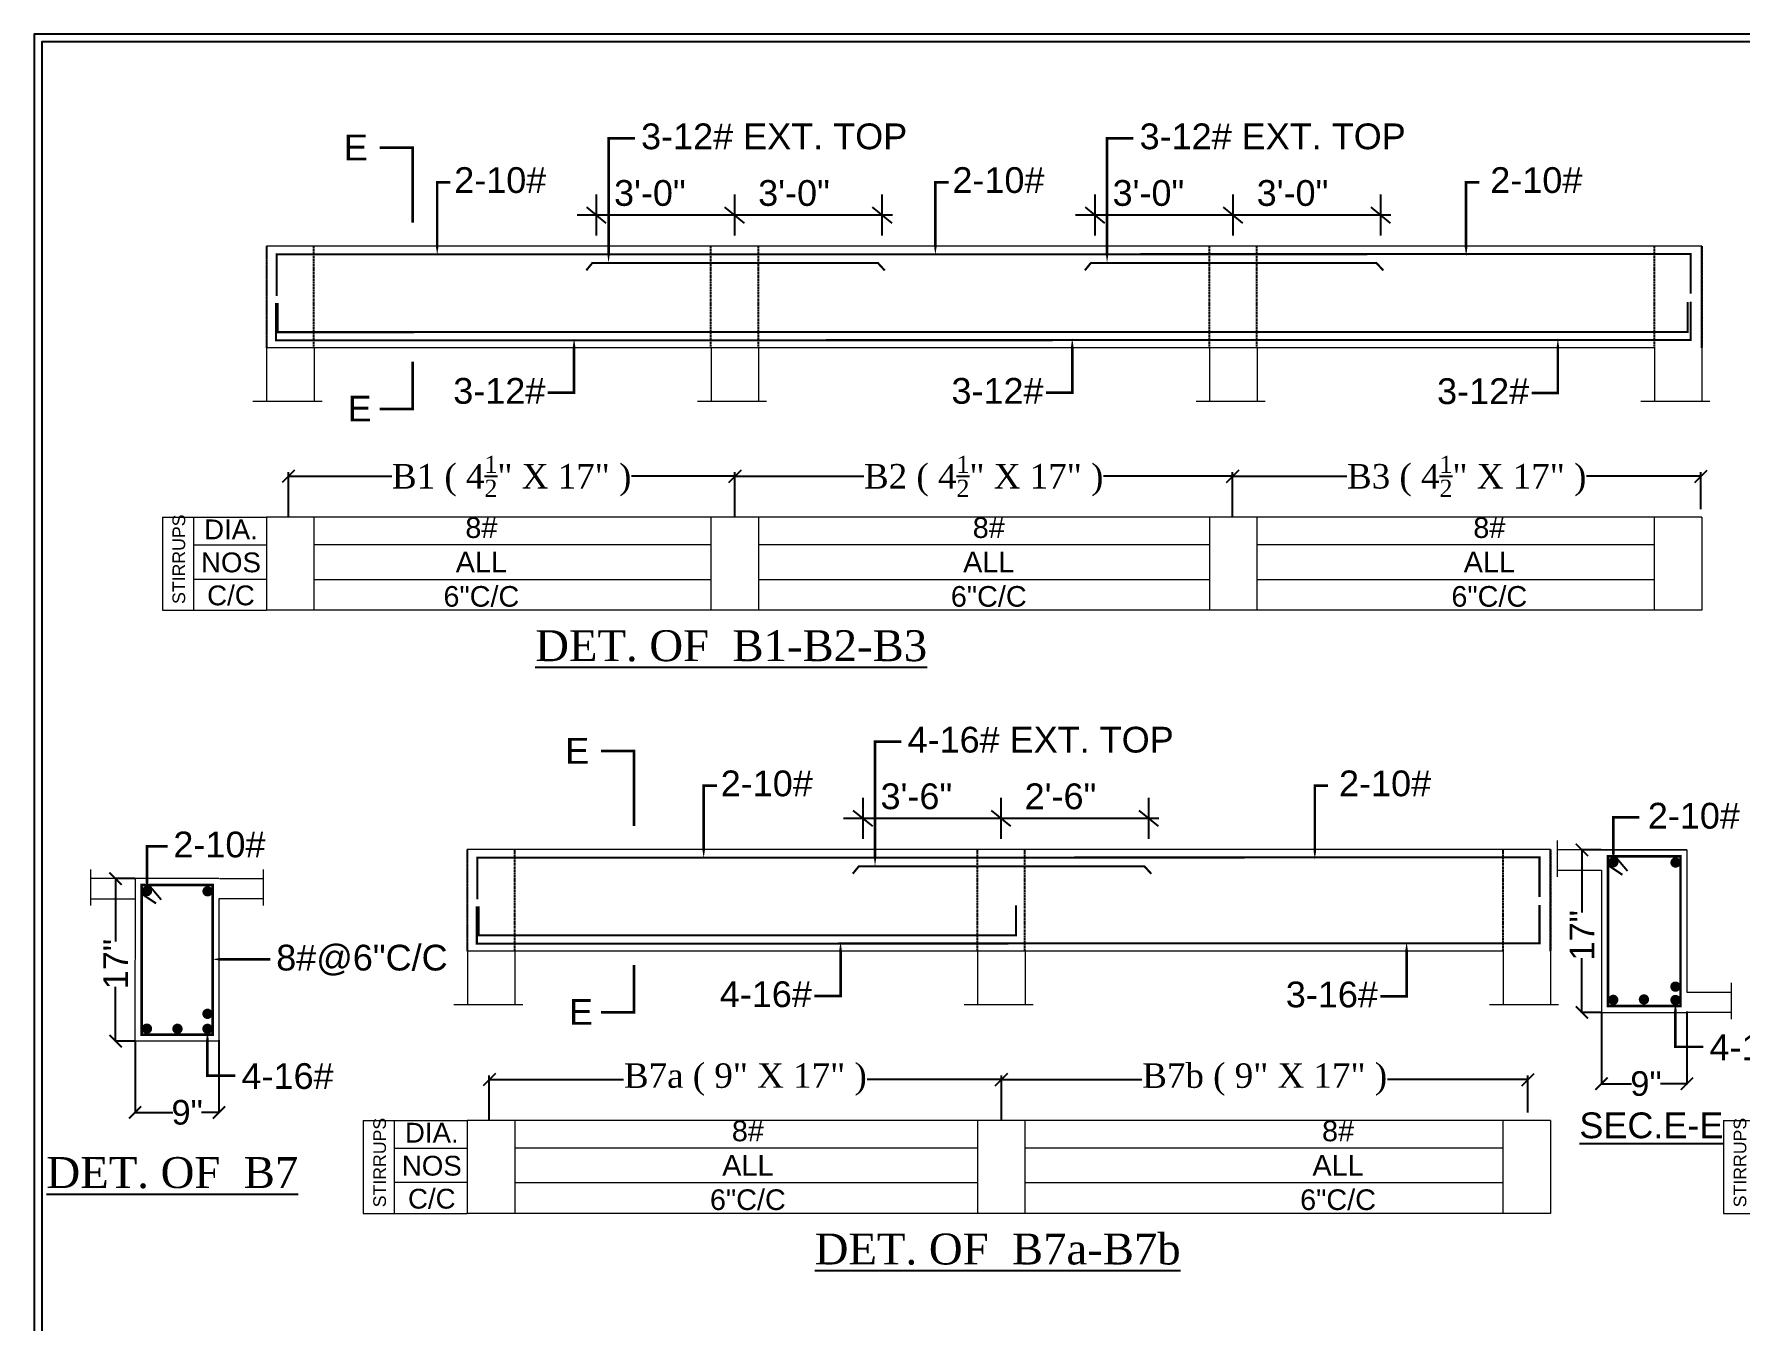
# Model space of a CAD drawing. Header units: millimetres. Extents: x 56222 to 120458, y -162468 to -121287.
# Drawn here: x 119329.9 to 119746.2, y -160135.3 to -159821.2 of the extents above; entities that cross this region are included whole.
import ezdxf

# ---------------------------------------------------------------- set-up
doc = ezdxf.new("R2010")
doc.units = ezdxf.units.MM
doc.header["$MEASUREMENT"] = 0
doc.header["$PDMODE"] = 35
doc.linetypes.add('DASHED2', pattern=[0.375, 0.25, -0.125])
doc.layers.get('Defpoints').update_dxf_attribs({"color": 220})
doc.layers.add('BASE', color=2, linetype='Continuous')
for name, color, linetype, lineweight in [('BM', 7, 'Continuous', 18), ('DIMENSION', 86, 'Continuous', 25), ('STEEL', 181, 'Continuous', 25), ('STR.TEXT.', 1, 'Continuous', 25), ('wall', 7, 'Continuous', 30)]:
    doc.layers.add(name, color=color, linetype=linetype, lineweight=lineweight)
doc.styles.add('Dime _ Feet only', font='arial.ttf', dxfattribs={"height": 0.23})
doc.styles.add('KIRAN', font='times.ttf')
doc.styles.add('S1', font='times.ttf', dxfattribs={"height": 6.5})
doc.styles.add('VINAY', font='swiss.ttf')
doc.linetypes.add('ZIGZAG', pattern='A,0.0001,-0.2,[131,ltypeshp.shx,S=0.2,R=0,X=-0.2,Y=0],-0.4,[131,ltypeshp.shx,S=0.2,R=180,X=0.2,Y=0],-0.2', length=0.8001)
doc.dimstyles.new('Dime _ Feet only', dxfattribs={"dimtxt": 0.23, "dimasz": 0.1, "dimexe": 0.1, "dimexo": 0.1, "dimgap": 0.06, "dimtad": 0, "dimlfac": 39.375, "dimrnd": 1, "dimzin": 1, "dimdsep": 46, "dimlunit": 4, "dimtxsty": 'Dime _ Feet only', "dimblk": 'ARCHTICK', "dimcen": 0, "dimdle": 0.1, "dimclrd": 256, "dimclre": 256, "dimazin": 0, "dimtfac": 1, "dimtofl": 0, "dimtmove": 0, "dimatfit": 3, "dimldrblk": 'ARCHTICK', "dimfxl": 4.5, "dimfrac": 1, "dimtolj": 1, "dimtzin": 0, "dimarcsym": 1})
doc.dimstyles.new('KIRAN', dxfattribs={"dimtxt": 4, "dimasz": 3, "dimexe": 1, "dimexo": 2, "dimgap": 1, "dimtad": 0, "dimdec": 1, "dimzin": 0, "dimdsep": 46, "dimlunit": 4, "dimtxsty": 'KIRAN', "dimblk": 'OBLIQUE', "dimcen": 6, "dimclrd": 11, "dimclre": 11, "dimclrt": 6, "dimadec": 0, "dimazin": 0, "dimtfac": 1, "dimtdec": 1, "dimtofl": 0, "dimtmove": 0, "dimatfit": 3, "dimfxl": 1, "dimtolj": 1, "dimtzin": 0, "dimarcsym": 0})

# ---------------------------------------------------------------- blocks, each defined once
blk = doc.blocks.new('_Oblique')
at = {"layer": 'wall', "color": 0, "lineweight": -2}
blk.add_line((-0.5, -0.5), (0.5, 0.5), dxfattribs=at)
blk = doc.blocks.new('*D422')
at = {"layer": 'Defpoints', "color": 0, "transparency": 16777216}
for p in [(119500.93, -159929.15), (119622.39, -159939.17), (119500.93, -159941.1)]:
    blk.add_point(p, dxfattribs=at)
at = {"layer": 'STEEL', "color": 11, "lineweight": -2, "transparency": 16777216}
for p, q in [((119500.93, -159939.1), (119500.93, -159928.15)), ((119500.93, -159929.15), (119532.44, -159929.15)), ((119622.39, -159929.15), (119590.88, -159929.15)), ((119622.39, -159937.17), (119622.39, -159928.15))]:
    blk.add_line(p, q, dxfattribs=at)
at = {"layer": 'STEEL', "color": 11, "lineweight": -2, "transparency": 16777216, "xscale": 3, "yscale": 3, "zscale": 3, "rotation": 180}
blk.add_blockref('_Oblique', (119500.93, -159929.15), dxfattribs=at)
at = {"layer": 'STEEL', "color": 11, "lineweight": -2, "transparency": 16777216, "xscale": 3, "yscale": 3, "zscale": 3}
blk.add_blockref('_Oblique', (119622.39, -159929.15), dxfattribs=at)
at = {"layer": 'STEEL', "color": 6, "lineweight": 25, "transparency": 16777216, "insert": (119561.66, -159929.15), "char_height": 6, "attachment_point": 5, "style": 'KIRAN'}
blk.add_mtext('\\A1;{\\H0.9962x;B2 ( 4\\H0.7x;\\S1/2;\\H1.42857x;" X 17" ) }', dxfattribs=at)
blk = doc.blocks.new('*D423')
at = {"layer": 'Defpoints', "color": 0, "transparency": 16777216}
for p in [(119500.93, -159929.15), (119391.97, -159941.17), (119500.93, -159941.1)]:
    blk.add_point(p, dxfattribs=at)
at = {"layer": 'STEEL', "color": 11, "lineweight": -2, "transparency": 16777216}
for p, q in [((119391.97, -159939.17), (119391.97, -159928.15)), ((119391.97, -159929.15), (119417.23, -159929.15)), ((119500.93, -159929.15), (119475.67, -159929.15)), ((119500.93, -159939.1), (119500.93, -159928.15))]:
    blk.add_line(p, q, dxfattribs=at)
at = {"layer": 'STEEL', "color": 11, "lineweight": -2, "transparency": 16777216, "xscale": 3, "yscale": 3, "zscale": 3, "rotation": 180}
blk.add_blockref('_Oblique', (119391.97, -159929.15), dxfattribs=at)
at = {"layer": 'STEEL', "color": 11, "lineweight": -2, "transparency": 16777216, "xscale": 3, "yscale": 3, "zscale": 3}
blk.add_blockref('_Oblique', (119500.93, -159929.15), dxfattribs=at)
at = {"layer": 'STEEL', "color": 6, "lineweight": 25, "transparency": 16777216, "insert": (119446.45, -159929.15), "char_height": 6, "attachment_point": 5, "style": 'KIRAN'}
blk.add_mtext('\\A1;{\\H0.9962x;B1 ( 4\\H0.7x;\\S1/2;\\H1.42857x;" X 17" ) }', dxfattribs=at)
blk = doc.blocks.new('*D426')
at = {"layer": 'Defpoints', "color": 0, "transparency": 16777216}
for p in [(119622.39, -159929.15), (119736.7, -159939.17), (119622.39, -159941.1)]:
    blk.add_point(p, dxfattribs=at)
at = {"layer": 'STEEL', "color": 11, "lineweight": -2, "transparency": 16777216}
for p, q in [((119622.39, -159939.1), (119622.39, -159928.15)), ((119622.39, -159929.15), (119650.33, -159929.15)), ((119736.7, -159929.15), (119708.77, -159929.15)), ((119736.7, -159937.17), (119736.7, -159928.15))]:
    blk.add_line(p, q, dxfattribs=at)
at = {"layer": 'STEEL', "color": 11, "lineweight": -2, "transparency": 16777216, "xscale": 3, "yscale": 3, "zscale": 3, "rotation": 180}
blk.add_blockref('_Oblique', (119622.39, -159929.15), dxfattribs=at)
at = {"layer": 'STEEL', "color": 11, "lineweight": -2, "transparency": 16777216, "xscale": 3, "yscale": 3, "zscale": 3}
blk.add_blockref('_Oblique', (119736.7, -159929.15), dxfattribs=at)
at = {"layer": 'STEEL', "color": 6, "lineweight": 25, "transparency": 16777216, "insert": (119679.55, -159929.15), "char_height": 6, "attachment_point": 5, "style": 'KIRAN'}
blk.add_mtext('\\A1;{\\H0.9962x;B3 ( 4\\H0.7x;\\S1/2;\\H1.42857x;" X 17" ) }', dxfattribs=at)
blk = doc.blocks.new('_ArchTick')
at = {"color": 0, "linetype": 'ByBlock', "const_width": 0.15}
blk.add_lwpolyline([(-0.5, -0.5), (0.5, 0.5)], dxfattribs=at)
blk = doc.blocks.new('*D432')
at = {"layer": 'Defpoints', "color": 0, "transparency": 16777216}
for p in [(119354.55, -160027.37), (119349.77, -160067.04), (119354.55, -160067.04)]:
    blk.add_point(p, dxfattribs=at)
at = {"layer": 'DIMENSION', "lineweight": -2, "transparency": 16777216}
for p, q in [((119354.45, -160027.37), (119349.67, -160027.37)), ((119349.77, -160027.27), (119349.77, -160042.67)), ((119349.77, -160067.14), (119349.77, -160053.79)), ((119354.45, -160067.04), (119349.67, -160067.04))]:
    blk.add_line(p, q, dxfattribs=at)
at = {"layer": 'DIMENSION', "lineweight": -2, "transparency": 16777216, "xscale": 3, "yscale": 3, "zscale": 3}
for p, rotation in [((119349.77, -160027.37), 90), ((119349.77, -160067.04), 270)]:
    blk.add_blockref('_ArchTick', p, dxfattribs=dict(at, rotation=rotation))
at = {"layer": 'DIMENSION', "color": 0, "transparency": 16777216, "insert": (119349.77, -160048.23), "char_height": 0.23, "attachment_point": 5, "rotation": 90, "style": 'Dime _ Feet only'}
blk.add_mtext('\\A1;{\\H26.09x;17"}', dxfattribs=at)
blk = doc.blocks.new('*D433')
at = {"layer": 'Defpoints', "color": 0, "transparency": 16777216}
for p in [(119354.55, -160067.04), (119375.01, -160066.68), (119375.01, -160084.44)]:
    blk.add_point(p, dxfattribs=at)
at = {"layer": 'DIMENSION', "lineweight": -2, "transparency": 16777216}
for p, q in [((119354.55, -160067.14), (119354.55, -160084.54)), ((119375.01, -160066.78), (119375.01, -160084.54)), ((119354.45, -160084.44), (119363.73, -160084.44)), ((119375.11, -160084.44), (119370.75, -160084.44))]:
    blk.add_line(p, q, dxfattribs=at)
at = {"layer": 'DIMENSION', "lineweight": -2, "transparency": 16777216, "xscale": 3, "yscale": 3, "zscale": 3, "rotation": 180}
blk.add_blockref('_ArchTick', (119354.55, -160084.44), dxfattribs=at)
at = {"layer": 'DIMENSION', "lineweight": -2, "transparency": 16777216, "xscale": 3, "yscale": 3, "zscale": 3}
blk.add_blockref('_ArchTick', (119375.01, -160084.44), dxfattribs=at)
at = {"layer": 'DIMENSION', "color": 0, "transparency": 16777216, "insert": (119367.24, -160084.44), "char_height": 0.23, "attachment_point": 5, "style": 'Dime _ Feet only'}
blk.add_mtext('\\A1;{\\H26.09x;9"}', dxfattribs=at)
blk = doc.blocks.new('*D434')
at = {"layer": 'Defpoints', "color": 0, "transparency": 16777216}
for p in [(119565.98, -160076.41), (119565.98, -160088.37), (119694.49, -160086.44)]:
    blk.add_point(p, dxfattribs=at)
at = {"layer": 'STEEL', "color": 11, "lineweight": -2, "transparency": 16777216}
for p, q in [((119565.98, -160086.37), (119565.98, -160075.41)), ((119565.98, -160076.41), (119600.27, -160076.41)), ((119694.49, -160076.41), (119660.2, -160076.41)), ((119694.49, -160084.44), (119694.49, -160075.41))]:
    blk.add_line(p, q, dxfattribs=at)
at = {"layer": 'STEEL', "color": 11, "lineweight": -2, "transparency": 16777216, "xscale": 3, "yscale": 3, "zscale": 3, "rotation": 180}
blk.add_blockref('_Oblique', (119565.98, -160076.41), dxfattribs=at)
at = {"layer": 'STEEL', "color": 11, "lineweight": -2, "transparency": 16777216, "xscale": 3, "yscale": 3, "zscale": 3}
blk.add_blockref('_Oblique', (119694.49, -160076.41), dxfattribs=at)
at = {"layer": 'STEEL', "color": 6, "lineweight": 25, "transparency": 16777216, "insert": (119630.24, -160076.41), "char_height": 6, "attachment_point": 5, "style": 'KIRAN'}
blk.add_mtext('\\A1;{\\H0.9962x;B7b ( 9" X 17" ) }', dxfattribs=at)
blk = doc.blocks.new('*D435')
at = {"layer": 'Defpoints', "color": 0, "transparency": 16777216}
for p in [(119565.98, -160076.41), (119440.99, -160088.43), (119565.98, -160088.37)]:
    blk.add_point(p, dxfattribs=at)
at = {"layer": 'STEEL', "color": 11, "lineweight": -2, "transparency": 16777216}
for p, q in [((119440.99, -160086.43), (119440.99, -160075.41)), ((119440.99, -160076.41), (119473.77, -160076.41)), ((119565.98, -160076.41), (119533.2, -160076.41)), ((119565.98, -160086.37), (119565.98, -160075.41))]:
    blk.add_line(p, q, dxfattribs=at)
at = {"layer": 'STEEL', "color": 11, "lineweight": -2, "transparency": 16777216, "xscale": 3, "yscale": 3, "zscale": 3, "rotation": 180}
blk.add_blockref('_Oblique', (119440.99, -160076.41), dxfattribs=at)
at = {"layer": 'STEEL', "color": 11, "lineweight": -2, "transparency": 16777216, "xscale": 3, "yscale": 3, "zscale": 3}
blk.add_blockref('_Oblique', (119565.98, -160076.41), dxfattribs=at)
at = {"layer": 'STEEL', "color": 6, "lineweight": 25, "transparency": 16777216, "insert": (119503.49, -160076.41), "char_height": 6, "attachment_point": 5, "style": 'KIRAN'}
blk.add_mtext('\\A1;{\\H0.9962x;B7a ( 9" X 17" ) }', dxfattribs=at)
blk = doc.blocks.new('*D436')
at = {"layer": 'Defpoints', "color": 0, "transparency": 16777216}
for p in [(119712.45, -160020.35), (119707.67, -160060.02), (119712.45, -160060.02)]:
    blk.add_point(p, dxfattribs=at)
at = {"layer": 'DIMENSION', "lineweight": -2, "transparency": 16777216}
for p, q in [((119712.35, -160020.35), (119707.57, -160020.35)), ((119707.67, -160020.25), (119707.67, -160035.65)), ((119707.67, -160060.12), (119707.67, -160046.76)), ((119712.35, -160060.02), (119707.57, -160060.02))]:
    blk.add_line(p, q, dxfattribs=at)
at = {"layer": 'DIMENSION', "lineweight": -2, "transparency": 16777216, "xscale": 3, "yscale": 3, "zscale": 3}
for p, rotation in [((119707.67, -160020.35), 90), ((119707.67, -160060.02), 270)]:
    blk.add_blockref('_ArchTick', p, dxfattribs=dict(at, rotation=rotation))
at = {"layer": 'DIMENSION', "color": 0, "transparency": 16777216, "insert": (119707.67, -160041.21), "char_height": 0.23, "attachment_point": 5, "rotation": 90, "style": 'Dime _ Feet only'}
blk.add_mtext('\\A1;{\\H26.09x;17"}', dxfattribs=at)
blk = doc.blocks.new('*D437')
at = {"layer": 'Defpoints', "color": 0, "transparency": 16777216}
for p in [(119712.45, -160060.02), (119733.31, -160059.66), (119733.31, -160077.42)]:
    blk.add_point(p, dxfattribs=at)
at = {"layer": 'DIMENSION', "lineweight": -2, "transparency": 16777216}
for p, q in [((119712.45, -160060.12), (119712.45, -160077.52)), ((119733.31, -160059.76), (119733.31, -160077.52)), ((119712.35, -160077.42), (119719.81, -160077.42)), ((119733.41, -160077.42), (119726.82, -160077.42))]:
    blk.add_line(p, q, dxfattribs=at)
at = {"layer": 'DIMENSION', "lineweight": -2, "transparency": 16777216, "xscale": 3, "yscale": 3, "zscale": 3, "rotation": 180}
blk.add_blockref('_ArchTick', (119712.45, -160077.42), dxfattribs=at)
at = {"layer": 'DIMENSION', "lineweight": -2, "transparency": 16777216, "xscale": 3, "yscale": 3, "zscale": 3}
blk.add_blockref('_ArchTick', (119733.31, -160077.42), dxfattribs=at)
at = {"layer": 'DIMENSION', "color": 0, "transparency": 16777216, "insert": (119723.31, -160077.42), "char_height": 0.23, "attachment_point": 5, "style": 'Dime _ Feet only'}
blk.add_mtext('\\A1;{\\H26.09x;9"}', dxfattribs=at)

msp = doc.modelspace()

# ---------------------------------------------------------------- linework, layer by layer
for p, q in [((119467.16848, -159870.41871), (119467.16848, -159860.37632)), ((119500.88347, -159870.41871), (119500.88347, -159860.37632)), ((119536.91332, -159870.41871), (119536.91332, -159860.37632)), ((119588.84812, -159870.41871), (119588.84812, -159860.37632)), ((119622.56311, -159870.41871), (119622.56311, -159860.37632)), ((119658.59296, -159870.41871), (119658.59296, -159860.37632)), ((119469.55037, -159867.33438), (119464.78659, -159863.46065)), ((119503.26536, -159867.33438), (119498.50158, -159863.46065)), ((119539.2952, -159867.33438), (119534.53143, -159863.46065)), ((119591.23001, -159867.33438), (119586.46623, -159863.46065)), ((119624.945, -159867.33438), (119620.18122, -159863.46065)), ((119660.97484, -159867.33438), (119656.21107, -159863.46065)), ((119539.36291, -159865.39751), (119462.40403, -159865.39751)), ((119661.04255, -159865.39751), (119584.08367, -159865.39751)), ((119532.21357, -160017.68216), (119532.21357, -160007.63977)), ((119565.92855, -160017.68216), (119565.92855, -160007.63977)), ((119601.9584, -160017.68216), (119601.9584, -160007.63977)), ((119604.408, -160012.66096), (119527.44911, -160012.66096)), ((119534.59545, -160014.59782), (119529.83168, -160010.7241)), ((119568.31044, -160014.59782), (119563.54666, -160010.7241)), ((119604.34029, -160014.59782), (119599.57651, -160010.7241)), ((119715.67063, -160021.80312), (119718.75784, -160025.47102)), ((119713.88529, -160024.0073), (119717.47145, -160026.3646)), ((119355.98514, -160031.02938), (119359.57129, -160033.38668)), ((119357.77047, -160028.8252), (119360.85768, -160032.4931))]:
    msp.add_line(p, q)
for points in [[(119329.88808, -160497.80785), (120285.18627, -160497.80785), (120285.18627, -159821.22438), (119329.88808, -159821.22438)], [(119331.79998, -160495.89594), (120283.27437, -160495.89594), (120283.27437, -159823.13628), (119331.79998, -159823.13628)]]:
    msp.add_lwpolyline(points, close=True)
for points in [[(119470.09527, -159877.14393, 0, 1.88738, 0), (119470.09527, -159869.98329, 0.62913, 0.62913, 0), (119470.09527, -159846.68249, 0.62913, 0.62913, 0), (119476.51929, -159846.68249, 0.62913, 0.62913, 0)], [(119591.77491, -159877.14393, 0, 1.88738, 0), (119591.77491, -159869.98329, 0.62913, 0.62913, 0), (119591.77491, -159846.68249, 0.62913, 0.62913, 0), (119598.19893, -159846.68249, 0.62913, 0.62913, 0)], [(119428.26852, -159875.12066, 0, 1.88738, 0), (119428.26852, -159868.99506, 0.62913, 0.62913, 0), (119428.26852, -159857.39377, 0.62913, 0.62913, 0), (119431.48053, -159857.39377, 0.62913, 0.62913, 0)], [(119549.86513, -159875.12066, 0, 1.88738, 0), (119549.86513, -159868.99506, 0.62913, 0.62913, 0), (119549.86513, -159857.39377, 0.62913, 0.62913, 0), (119553.07714, -159857.39377, 0.62913, 0.62913, 0)], [(119679.40197, -159875.44411, 0, 1.88738, 0), (119679.40197, -159868.99506, 0.62913, 0.62913, 0), (119679.40197, -159857.39377, 0.62913, 0.62913, 0), (119682.61398, -159857.39377, 0.62913, 0.62913, 0)], [(119461.67572, -159895.43654, 0, 1.88738, 0), (119461.67572, -159901.88559, 0.62913, 0.62913, 0), (119461.67572, -159908.74509, 0.62913, 0.62913, 0), (119455.2517, -159908.74509, 0.62913, 0.62913, 0)], [(119583.27232, -159895.43654, 0, 1.88738, 0), (119583.27232, -159901.88559, 0.62913, 0.62913, 0), (119583.27232, -159908.74509, 0.62913, 0.62913, 0), (119576.8483, -159908.74509, 0.62913, 0.62913, 0)], [(119701.79968, -159895.50372, 0, 1.88738, 0), (119701.79968, -159901.95276, 0.62913, 0.62913, 0), (119701.79968, -159908.81227, 0.62913, 0.62913, 0), (119695.37566, -159908.81227, 0.62913, 0.62913, 0)], [(119535.14035, -160024.40738, 0, 1.88738, 0), (119535.14035, -160017.24673, 0.62913, 0.62913, 0), (119535.14035, -159993.94594, 0.62913, 0.62913, 0), (119541.56437, -159993.94594, 0.62913, 0.62913, 0)], [(119493.31361, -160022.38411, 0, 1.88738, 0), (119493.31361, -160016.25851, 0.62913, 0.62913, 0), (119493.31361, -160004.65722, 0.62913, 0.62913, 0), (119496.52562, -160004.65722, 0.62913, 0.62913, 0)], [(119642.48387, -160022.70756, 0, 1.88738, 0), (119642.48387, -160016.25851, 0.62913, 0.62913, 0), (119642.48387, -160004.65722, 0.62913, 0.62913, 0), (119645.69588, -160004.65722, 0.62913, 0.62913, 0)], [(119715.34315, -160023.36474, 0, 1.88738, 0), (119715.34315, -160016.91569, 0.62913, 0.62913, 0), (119715.34315, -160012.42797, 0.62913, 0.62913, 0), (119721.70951, -160012.42797, 0.62913, 0.62913, 0)], [(119357.44299, -160030.38682, 0, 1.88738, 0), (119357.44299, -160023.93777, 0.62913, 0.62913, 0), (119357.44299, -160019.45005, 0.62913, 0.62913, 0), (119362.47882, -160019.45005, 0.62913, 0.62913, 0)], [(119526.7208, -160042.69999, 0, 1.88738, 0), (119526.7208, -160049.14904, 0.62913, 0.62913, 0), (119526.7208, -160056.00854, 0.62913, 0.62913, 0), (119520.29678, -160056.00854, 0.62913, 0.62913, 0)], [(119664.88158, -160042.76716, 0, 1.88738, 0), (119664.88158, -160049.21621, 0.62913, 0.62913, 0), (119664.88158, -160056.07572, 0.62913, 0.62913, 0), (119658.45756, -160056.07572, 0.62913, 0.62913, 0)], [(119373.40939, -160047.06204, 0, 1.88738, 0), (119378.85804, -160047.06204, 0.62913, 0.62913, 0), (119382.54747, -160047.06204, 0.62913, 0.62913, 0), (119387.58329, -160047.06204, 0.62913, 0.62913, 0)], [(119730.49356, -160057.48292, 0, 1.88738, 0), (119730.49356, -160063.93197, 0.62913, 0.62913, 0), (119730.49356, -160068.41969, 0.62913, 0.62913, 0), (119737.27294, -160068.41969, 0.62913, 0.62913, 0)], [(119372.19477, -160064.505, 0, 1.88738, 0), (119372.19477, -160070.95405, 0.62913, 0.62913, 0), (119372.19477, -160075.44177, 0.62913, 0.62913, 0), (119378.97415, -160075.44177, 0.62913, 0.62913, 0)]]:
    msp.add_lwpolyline(points, format="xyseb")
at = {"const_width": 0.62913}
for points in [[(119414.22829, -159848.9535), (119422.26801, -159848.9535), (119422.26801, -159867.26035)], [(119414.22829, -159912.74505), (119422.26801, -159912.74505), (119422.26801, -159901.16966)], [(119468.27519, -159996.21695), (119476.3149, -159996.21695), (119476.3149, -160014.5238)], [(119468.27519, -160060.0085), (119476.3149, -160060.0085), (119476.3149, -160048.43311)]]:
    msp.add_lwpolyline(points, dxfattribs=at)
at = {"layer": 'BASE', "linetype": 'DASHED2'}
for p, q in [((119386.57685, -159873.02087), (119386.57685, -159897.76648)), ((119398.19626, -159897.76648), (119398.19626, -159873.02087)), ((119495.08387, -159897.76648), (119495.08387, -159873.02087)), ((119495.08387, -159897.76648), (119495.08387, -159873.02087)), ((119506.68307, -159897.76648), (119506.68307, -159873.02087)), ((119616.76351, -159897.76648), (119616.76351, -159873.02087)), ((119616.76351, -159897.76648), (119616.76351, -159873.02087)), ((119628.36271, -159897.76648), (119628.36271, -159873.02087)), ((119725.35069, -159897.76648), (119725.35069, -159873.02087)), ((119725.35069, -159897.76648), (119725.35069, -159873.02087)), ((119725.35069, -159897.76648), (119725.35069, -159873.02087)), ((119736.90942, -159873.02087), (119736.90942, -159897.76648)), ((119736.90942, -159897.76648), (119736.90942, -159873.02087)), ((119736.90942, -159873.02087), (119736.90942, -159897.76648)), ((119736.90942, -159897.76648), (119736.90942, -159873.02087)), ((119736.94989, -159897.76648), (119736.94989, -159873.02087)), ((119736.94989, -159897.76648), (119736.94989, -159873.02087)), ((119736.94989, -159897.76648), (119736.94989, -159873.02087)), ((119435.59537, -160020.28432), (119435.59537, -160045.02993)), ((119447.21478, -160045.02993), (119447.21478, -160020.28432)), ((119560.12895, -160045.02993), (119560.12895, -160020.28432)), ((119560.12895, -160045.02993), (119560.12895, -160020.28432)), ((119571.72815, -160045.02993), (119571.72815, -160020.28432)), ((119688.43258, -160045.02993), (119688.43258, -160020.28432)), ((119688.43258, -160045.02993), (119688.43258, -160020.28432)), ((119688.43258, -160045.02993), (119688.43258, -160020.28432)), ((119699.99131, -160020.28432), (119699.99131, -160045.02993)), ((119699.99131, -160045.02993), (119699.99131, -160020.28432)), ((119699.99131, -160020.28432), (119699.99131, -160045.02993)), ((119699.99131, -160045.02993), (119699.99131, -160020.28432)), ((119700.03178, -160045.02993), (119700.03178, -160020.28432)), ((119700.03178, -160045.02993), (119700.03178, -160020.28432)), ((119700.03178, -160045.02993), (119700.03178, -160020.28432))]:
    msp.add_line(p, q, dxfattribs=at)
at = {"layer": 'BASE', "linetype": 'DASHED2', "ltscale": 12}
for p, q in [((119386.57685, -159873.02087), (119386.57685, -159897.76648)), ((119386.57685, -159873.02087), (119386.57685, -159897.76648)), ((119386.57685, -159873.02087), (119386.57685, -159897.76648)), ((119386.57685, -159873.02087), (119386.57685, -159897.76648)), ((119736.90942, -159897.76648), (119736.90942, -159873.02087)), ((119435.59537, -160020.28432), (119435.59537, -160045.02993)), ((119435.59537, -160020.28432), (119435.59537, -160045.02993)), ((119435.59537, -160020.28432), (119435.59537, -160045.02993)), ((119435.59537, -160020.28432), (119435.59537, -160045.02993)), ((119699.99131, -160045.02993), (119699.99131, -160020.28432))]:
    msp.add_line(p, q, dxfattribs=at)
at = {"layer": 'BM', "linetype": 'ByBlock'}
for p, q in [((119736.90942, -159873.02087), (119386.57685, -159873.02087)), ((119386.57685, -159873.02087), (119386.57685, -159897.76648)), ((119386.57685, -159873.02087), (119386.57685, -159897.76648)), ((119386.57685, -159873.02087), (119386.57685, -159897.76648)), ((119386.57685, -159873.02087), (119386.57685, -159897.76648)), ((119386.57685, -159873.02087), (119386.57685, -159897.76648)), ((119386.57685, -159873.02087), (119386.57685, -159897.76648)), ((119386.57685, -159873.02087), (119386.57685, -159897.76648)), ((119386.57685, -159873.02087), (119386.57685, -159897.76648)), ((119736.90942, -159873.02087), (119736.90942, -159897.76648)), ((119725.35069, -159897.76648), (119386.57685, -159897.76648)), ((119386.61732, -159897.76648), (119386.61732, -159910.87872)), ((119398.21652, -159897.76648), (119398.21652, -159910.87872)), ((119495.06366, -159897.76648), (119495.08387, -159897.76648)), ((119495.12434, -159897.76648), (119495.12434, -159910.87872)), ((119506.72354, -159897.76648), (119506.72354, -159910.87872)), ((119616.7433, -159897.76648), (119616.76351, -159897.76648)), ((119616.80398, -159897.76648), (119616.80398, -159910.87872)), ((119628.40318, -159897.76648), (119628.40318, -159910.87872)), ((119725.35069, -159897.76648), (119725.35069, -159910.87872)), ((119736.90942, -159897.76648), (119736.94989, -159897.76648)), ((119736.94989, -159897.76648), (119736.94989, -159910.87872)), ((119361.19802, -159939.17215), (119386.57685, -159939.17215)), ((119361.19802, -159939.17215), (119361.19802, -159961.82068)), ((119368.77164, -159939.3766), (119368.77164, -159961.82068)), ((119736.90942, -159939.17215), (119386.57685, -159939.17215)), ((119386.57685, -159939.17215), (119386.57685, -159961.82068)), ((119386.57685, -159939.17215), (119386.57685, -159961.82068)), ((119386.57685, -159939.17215), (119386.57685, -159961.82068)), ((119386.57685, -159939.17215), (119386.57685, -159961.82067)), ((119398.17606, -159939.17215), (119398.17606, -159961.82068)), ((119495.08387, -159939.17215), (119495.08387, -159961.82068)), ((119495.08387, -159939.17215), (119495.08387, -159961.82068)), ((119495.08387, -159939.17215), (119495.08387, -159961.82068)), ((119506.68307, -159939.17215), (119506.68307, -159961.82068)), ((119616.76351, -159939.17215), (119616.76351, -159961.82068)), ((119616.76351, -159939.17215), (119616.76351, -159961.82068)), ((119616.76351, -159939.17215), (119616.76351, -159961.82068)), ((119628.36271, -159939.17215), (119628.36271, -159961.82068)), ((119725.31022, -159939.17215), (119725.31022, -159961.82068)), ((119736.90942, -159939.17215), (119736.90942, -159961.82068)), ((119736.90942, -159939.17215), (119736.90942, -159961.82068)), ((119736.90942, -159939.17215), (119736.90942, -159961.82068)), ((119736.90942, -159939.17215), (119736.90942, -159961.82068)), ((119736.90942, -159939.17215), (119736.90942, -159961.82068)), ((119736.90942, -159939.17215), (119736.90942, -159961.82068)), ((119736.90942, -159939.17215), (119736.90942, -159961.82068)), ((119736.90942, -159939.17215), (119736.90942, -159961.82068)), ((119736.90942, -159939.17215), (119736.90942, -159961.82068)), ((119736.90942, -159939.17215), (119736.90942, -159961.82068)), ((119736.90942, -159939.17215), (119736.90942, -159961.82068)), ((119736.90942, -159939.17215), (119736.90942, -159961.82068)), ((119736.90942, -159939.17215), (119736.90942, -159961.82068)), ((119736.90942, -159939.17215), (119736.90942, -159961.82068)), ((119736.90942, -159939.17215), (119736.90942, -159961.82068)), ((119736.90942, -159939.17215), (119736.90942, -159961.82068)), ((119736.90942, -159939.17215), (119736.90942, -159961.82068)), ((119736.90942, -159939.17215), (119736.90942, -159961.82068)), ((119736.90942, -159939.17215), (119736.90942, -159961.82068)), ((119736.90942, -159939.17215), (119736.90942, -159961.82068)), ((119736.90942, -159939.17215), (119736.90942, -159961.82068)), ((119736.90942, -159939.17215), (119736.90942, -159961.82068)), ((119736.90942, -159939.17215), (119736.90942, -159961.82068)), ((119736.90942, -159939.17215), (119736.90942, -159961.82068)), ((119736.90942, -159939.17215), (119736.90942, -159961.82068)), ((119736.90942, -159939.17215), (119736.90942, -159961.82068)), ((119736.90942, -159939.17215), (119736.90942, -159961.82068)), ((119736.90942, -159939.17215), (119736.90942, -159961.82068)), ((119736.90942, -159939.17215), (119736.90942, -159961.82068)), ((119736.90942, -159939.17215), (119736.90942, -159961.82068)), ((119736.90942, -159939.17215), (119736.90942, -159961.82068)), ((119736.90942, -159939.17215), (119736.90942, -159961.82068)), ((119736.90942, -159939.17215), (119736.90942, -159961.82068)), ((119736.90942, -159939.17215), (119736.90942, -159961.82068)), ((119736.90942, -159939.17215), (119736.90942, -159961.82068)), ((119736.90942, -159939.17215), (119736.90942, -159961.82068)), ((119736.90942, -159939.17215), (119736.90942, -159961.82068)), ((119736.90942, -159939.17215), (119736.90942, -159961.82068)), ((119736.90942, -159939.17215), (119736.90942, -159961.82067)), ((119736.90942, -159939.17215), (119736.90942, -159961.82068)), ((119736.90942, -159939.17215), (119736.90942, -159961.82068)), ((119736.90942, -159939.17215), (119736.90942, -159961.82068)), ((119736.90942, -159939.17215), (119736.90942, -159961.82068)), ((119736.90942, -159939.17215), (119736.90942, -159961.82068)), ((119736.90942, -159939.17215), (119736.90942, -159961.82068)), ((119736.90942, -159939.17215), (119736.90942, -159961.82068)), ((119736.90942, -159939.17215), (119736.90942, -159961.82068)), ((119736.90942, -159939.17215), (119736.90942, -159961.82068)), ((119736.90942, -159939.17215), (119736.90942, -159961.82068)), ((119736.90942, -159939.17215), (119736.90942, -159961.82068)), ((119736.90942, -159939.17215), (119736.90942, -159961.82068)), ((119736.90942, -159939.17215), (119736.90942, -159961.82068)), ((119736.90942, -159939.17215), (119736.90942, -159961.82068)), ((119736.90942, -159939.17215), (119736.90942, -159961.82068)), ((119736.90942, -159939.17215), (119736.90942, -159961.82068)), ((119736.90942, -159939.17215), (119736.90942, -159961.82068)), ((119736.90942, -159939.17215), (119736.90942, -159961.82068)), ((119736.90942, -159939.17215), (119736.90942, -159961.82068)), ((119736.90942, -159939.17215), (119736.90942, -159961.82068)), ((119736.90942, -159939.17215), (119736.90942, -159961.82068)), ((119736.90942, -159939.17215), (119736.90942, -159961.82068)), ((119736.90942, -159939.17215), (119736.90942, -159961.82068)), ((119736.90942, -159939.17215), (119736.90942, -159961.82068)), ((119736.90942, -159939.17215), (119736.90942, -159961.82068)), ((119736.90942, -159939.17215), (119736.90942, -159961.82068)), ((119736.90942, -159939.17215), (119736.90942, -159961.82068)), ((119736.90942, -159939.17215), (119736.90942, -159961.82068)), ((119736.90942, -159939.17215), (119736.90942, -159961.82068)), ((119736.90942, -159939.17215), (119736.90942, -159961.82068)), ((119736.90942, -159939.17215), (119736.90942, -159961.82068)), ((119736.90942, -159939.17215), (119736.90942, -159961.82068)), ((119736.90942, -159939.17215), (119736.90942, -159961.82068)), ((119736.90942, -159939.17215), (119736.90942, -159961.82068)), ((119736.90942, -159939.17215), (119736.90942, -159961.82068)), ((119736.90942, -159939.17215), (119736.90942, -159961.82068)), ((119736.90942, -159939.17215), (119736.90942, -159961.82068)), ((119736.90942, -159939.17215), (119736.90942, -159961.82068)), ((119736.90942, -159939.17215), (119736.90942, -159961.82067)), ((119368.77164, -159945.89714), (119386.57685, -159945.89714)), ((119386.57685, -159945.89714), (119386.57685, -159945.89713)), ((119495.08387, -159945.89714), (119398.17606, -159945.89714)), ((119616.76351, -159945.89714), (119506.68307, -159945.89714)), ((119725.31022, -159945.89714), (119628.36271, -159945.89714)), ((119736.90942, -159945.89714), (119736.90942, -159945.89714)), ((119386.57685, -159954.31003), (119368.77164, -159954.31003)), ((119386.57685, -159954.31003), (119386.57685, -159954.31003)), ((119398.17606, -159954.31003), (119495.08387, -159954.31003)), ((119506.68307, -159954.31003), (119616.76351, -159954.31003)), ((119628.36271, -159954.31003), (119725.31022, -159954.31003)), ((119736.90942, -159954.31003), (119736.90942, -159954.31003)), ((119361.19802, -159961.82068), (119386.57685, -159961.82068)), ((119736.90942, -159961.82067), (119386.57685, -159961.82067)), ((119701.6545, -160018.08082), (119701.6545, -160026.93209)), ((119699.99131, -160020.28432), (119435.59537, -160020.28432)), ((119435.59537, -160020.28432), (119435.59537, -160045.02993)), ((119435.59537, -160020.28432), (119435.59537, -160045.02993)), ((119435.59537, -160020.28432), (119435.59537, -160045.02993)), ((119435.59537, -160020.28432), (119435.59537, -160045.02993)), ((119435.59537, -160020.28432), (119435.59537, -160045.02993)), ((119435.59537, -160020.28432), (119435.59537, -160045.02993)), ((119435.59537, -160020.28432), (119435.59537, -160045.02993)), ((119435.59537, -160020.28432), (119435.59537, -160045.02993)), ((119699.99131, -160020.28432), (119699.99131, -160045.02993)), ((119733.31118, -160020.34691), (119701.6545, -160020.34691)), ((119712.44994, -160020.34691), (119733.31118, -160020.34691)), ((119712.44994, -160020.34691), (119733.31118, -160020.34691)), ((119733.31118, -160020.34691), (119733.31118, -160055.08969)), ((119343.65434, -160025.1029), (119343.65434, -160033.95418)), ((119385.80783, -160025.1029), (119385.80783, -160033.95418)), ((119733.31118, -160025.27239), (119733.31118, -160055.08969)), ((119354.34978, -160027.36899), (119343.65434, -160027.36899)), ((119375.1124, -160027.36899), (119385.80783, -160027.36899)), ((119343.65434, -160032.29447), (119354.44978, -160032.29447)), ((119385.80783, -160032.29447), (119375.0124, -160032.29447)), ((119688.43258, -160045.02993), (119435.59537, -160045.02993)), ((119435.63584, -160045.02993), (119435.63584, -160058.14217)), ((119447.23504, -160045.02993), (119447.23504, -160058.14217)), ((119560.10875, -160045.02993), (119560.12895, -160045.02993)), ((119560.16942, -160045.02993), (119560.16942, -160058.14217)), ((119571.76862, -160045.02993), (119571.76862, -160058.14217)), ((119688.43258, -160045.02993), (119688.43258, -160058.14217)), ((119699.99131, -160045.02993), (119700.03178, -160045.02993)), ((119700.03178, -160045.02993), (119700.03178, -160058.14217)), ((119733.31118, -160055.08969), (119744.10662, -160055.08969)), ((119744.10662, -160052.8236), (119744.10662, -160061.67487)), ((119712.44994, -160060.01781), (119733.31118, -160060.01781)), ((119744.10662, -160060.01517), (119733.31118, -160060.01517)), ((119410.21654, -160086.4356), (119435.59537, -160086.4356)), ((119410.21654, -160086.4356), (119410.21654, -160109.08412)), ((119417.79016, -160086.64005), (119417.79016, -160109.08412)), ((119699.99131, -160086.4356), (119435.59537, -160086.4356)), ((119435.59537, -160086.4356), (119435.59537, -160109.08412)), ((119435.59537, -160086.4356), (119435.59537, -160109.08412)), ((119435.59537, -160086.4356), (119435.59537, -160109.08412)), ((119435.59537, -160086.4356), (119435.59537, -160109.08412)), ((119447.19457, -160086.4356), (119447.19457, -160109.08412)), ((119560.12895, -160086.4356), (119560.12895, -160109.08412)), ((119560.12895, -160086.4356), (119560.12895, -160109.08412)), ((119560.12895, -160086.4356), (119560.12895, -160109.08412)), ((119571.72815, -160086.4356), (119571.72815, -160109.08412)), ((119688.39211, -160086.4356), (119688.39211, -160109.08412)), ((119699.99131, -160086.4356), (119699.99131, -160109.08412)), ((119699.99131, -160086.4356), (119699.99131, -160109.08412)), ((119699.99131, -160086.4356), (119699.99131, -160109.08412)), ((119699.99131, -160086.4356), (119699.99131, -160109.08412)), ((119699.99131, -160086.4356), (119699.99131, -160109.08412)), ((119699.99131, -160086.4356), (119699.99131, -160109.08412)), ((119699.99131, -160086.4356), (119699.99131, -160109.08412)), ((119699.99131, -160086.4356), (119699.99131, -160109.08412)), ((119699.99131, -160086.4356), (119699.99131, -160109.08412)), ((119699.99131, -160086.4356), (119699.99131, -160109.08412)), ((119699.99131, -160086.4356), (119699.99131, -160109.08412)), ((119699.99131, -160086.4356), (119699.99131, -160109.08412)), ((119699.99131, -160086.4356), (119699.99131, -160109.08412)), ((119699.99131, -160086.4356), (119699.99131, -160109.08412)), ((119699.99131, -160086.4356), (119699.99131, -160109.08412)), ((119699.99131, -160086.4356), (119699.99131, -160109.08412)), ((119699.99131, -160086.4356), (119699.99131, -160109.08412)), ((119699.99131, -160086.4356), (119699.99131, -160109.08412)), ((119699.99131, -160086.4356), (119699.99131, -160109.08412)), ((119699.99131, -160086.4356), (119699.99131, -160109.08412)), ((119699.99131, -160086.4356), (119699.99131, -160109.08412)), ((119699.99131, -160086.4356), (119699.99131, -160109.08412)), ((119699.99131, -160086.4356), (119699.99131, -160109.08412)), ((119699.99131, -160086.4356), (119699.99131, -160109.08412)), ((119699.99131, -160086.4356), (119699.99131, -160109.08412)), ((119699.99131, -160086.4356), (119699.99131, -160109.08412)), ((119699.99131, -160086.4356), (119699.99131, -160109.08412)), ((119699.99131, -160086.4356), (119699.99131, -160109.08412)), ((119699.99131, -160086.4356), (119699.99131, -160109.08412)), ((119699.99131, -160086.4356), (119699.99131, -160109.08412)), ((119699.99131, -160086.4356), (119699.99131, -160109.08412)), ((119699.99131, -160086.4356), (119699.99131, -160109.08412)), ((119699.99131, -160086.4356), (119699.99131, -160109.08412)), ((119699.99131, -160086.4356), (119699.99131, -160109.08412)), ((119699.99131, -160086.4356), (119699.99131, -160109.08412)), ((119699.99131, -160086.4356), (119699.99131, -160109.08412)), ((119699.99131, -160086.4356), (119699.99131, -160109.08412)), ((119699.99131, -160086.4356), (119699.99131, -160109.08412)), ((119699.99131, -160086.4356), (119699.99131, -160109.08412)), ((119699.99131, -160086.4356), (119699.99131, -160109.08412)), ((119699.99131, -160086.4356), (119699.99131, -160109.08412)), ((119699.99131, -160086.4356), (119699.99131, -160109.08412)), ((119699.99131, -160086.4356), (119699.99131, -160109.08412)), ((119699.99131, -160086.4356), (119699.99131, -160109.08412)), ((119699.99131, -160086.4356), (119699.99131, -160109.08412)), ((119699.99131, -160086.4356), (119699.99131, -160109.08412)), ((119699.99131, -160086.4356), (119699.99131, -160109.08412)), ((119699.99131, -160086.4356), (119699.99131, -160109.08412)), ((119699.99131, -160086.4356), (119699.99131, -160109.08412)), ((119699.99131, -160086.4356), (119699.99131, -160109.08412)), ((119699.99131, -160086.4356), (119699.99131, -160109.08412)), ((119699.99131, -160086.4356), (119699.99131, -160109.08412)), ((119699.99131, -160086.4356), (119699.99131, -160109.08412)), ((119699.99131, -160086.4356), (119699.99131, -160109.08412)), ((119699.99131, -160086.4356), (119699.99131, -160109.08412)), ((119699.99131, -160086.4356), (119699.99131, -160109.08412)), ((119699.99131, -160086.4356), (119699.99131, -160109.08412)), ((119699.99131, -160086.4356), (119699.99131, -160109.08412)), ((119699.99131, -160086.4356), (119699.99131, -160109.08412)), ((119699.99131, -160086.4356), (119699.99131, -160109.08412)), ((119699.99131, -160086.4356), (119699.99131, -160109.08412)), ((119699.99131, -160086.4356), (119699.99131, -160109.08412)), ((119699.99131, -160086.4356), (119699.99131, -160109.08412)), ((119699.99131, -160086.4356), (119699.99131, -160109.08412)), ((119699.99131, -160086.4356), (119699.99131, -160109.08412)), ((119699.99131, -160086.4356), (119699.99131, -160109.08412)), ((119699.99131, -160086.4356), (119699.99131, -160109.08412)), ((119699.99131, -160086.4356), (119699.99131, -160109.08412)), ((119699.99131, -160086.4356), (119699.99131, -160109.08412)), ((119699.99131, -160086.4356), (119699.99131, -160109.08412)), ((119699.99131, -160086.4356), (119699.99131, -160109.08412)), ((119699.99131, -160086.4356), (119699.99131, -160109.08412)), ((119699.99131, -160086.4356), (119699.99131, -160109.08412)), ((119699.99131, -160086.4356), (119699.99131, -160109.08412)), ((119699.99131, -160086.4356), (119699.99131, -160109.08412)), ((119699.99131, -160086.4356), (119699.99131, -160109.08412)), ((119699.99131, -160086.4356), (119699.99131, -160109.08412)), ((119699.99131, -160086.4356), (119699.99131, -160109.08412)), ((119742.24523, -160086.4356), (119767.62407, -160086.4356)), ((119742.24523, -160086.4356), (119742.24523, -160109.08412)), ((119417.79016, -160093.16059), (119435.59537, -160093.16059)), ((119435.59537, -160093.16058), (119435.59537, -160093.16058)), ((119560.12895, -160093.16058), (119447.19457, -160093.16058)), ((119688.39211, -160093.16058), (119571.72815, -160093.16058)), ((119699.99131, -160093.16058), (119699.99131, -160093.16058)), ((119435.59537, -160101.57348), (119417.79016, -160101.57348)), ((119435.59537, -160101.57348), (119435.59537, -160101.57348)), ((119447.19457, -160101.57348), (119560.12895, -160101.57348)), ((119571.72815, -160101.57348), (119688.39211, -160101.57348)), ((119699.99131, -160101.57348), (119699.99131, -160101.57348)), ((119410.21654, -160109.08412), (119435.59537, -160109.08412)), ((119699.99131, -160109.08412), (119435.59537, -160109.08412)), ((119742.24523, -160109.08412), (119767.62407, -160109.08412))]:
    msp.add_line(p, q, dxfattribs=at)
at = {"layer": 'BM', "linetype": 'ZIGZAG', "ltscale": 3}
for p, q in [((119400.1679, -159910.87872), (119383.30256, -159910.87872)), ((119508.67491, -159910.87872), (119491.80957, -159910.87872)), ((119630.35455, -159910.87872), (119613.48921, -159910.87872)), ((119738.90126, -159910.87872), (119722.03592, -159910.87872)), ((119449.18642, -160058.14217), (119432.32107, -160058.14217)), ((119573.72, -160058.14217), (119556.85465, -160058.14217)), ((119701.98316, -160058.14217), (119685.11781, -160058.14217))]:
    msp.add_line(p, q, dxfattribs=at)
at = {"layer": 'BM'}
for p, q in [((119736.90942, -159939.17215), (119736.90942, -159961.82068)), ((119736.90942, -159939.17215), (119736.90942, -159961.82068)), ((119736.90942, -159939.17215), (119736.90942, -159961.82068)), ((119736.90942, -159939.17215), (119736.90942, -159961.82068)), ((119736.90942, -159939.17215), (119736.90942, -159961.82068)), ((119736.90942, -159939.17215), (119736.90942, -159961.82068)), ((119736.90942, -159939.17215), (119736.90942, -159960.98499)), ((119736.90942, -159939.17215), (119736.90942, -159961.82068)), ((119736.90942, -159939.17215), (119736.90942, -159961.82068)), ((119736.90942, -159939.17215), (119736.90942, -159961.82068)), ((119736.90942, -159939.17215), (119736.90942, -159961.82068)), ((119736.90942, -159939.17215), (119736.90942, -159961.82068)), ((119736.90942, -159939.17215), (119736.90942, -159961.82068)), ((119736.90942, -159939.17215), (119736.90942, -159960.98499)), ((119699.99131, -160086.4356), (119699.99131, -160109.08412)), ((119699.99131, -160086.4356), (119699.99131, -160109.08412)), ((119699.99131, -160086.4356), (119699.99131, -160109.08412)), ((119699.99131, -160086.4356), (119699.99131, -160109.08412)), ((119699.99131, -160086.4356), (119699.99131, -160109.08412)), ((119699.99131, -160086.4356), (119699.99131, -160109.08412)), ((119699.99131, -160086.4356), (119699.99131, -160108.24843)), ((119699.99131, -160086.4356), (119699.99131, -160109.08412)), ((119699.99131, -160086.4356), (119699.99131, -160109.08412)), ((119699.99131, -160086.4356), (119699.99131, -160109.08412)), ((119699.99131, -160086.4356), (119699.99131, -160109.08412)), ((119699.99131, -160086.4356), (119699.99131, -160109.08412)), ((119699.99131, -160086.4356), (119699.99131, -160109.08412)), ((119699.99131, -160086.4356), (119699.99131, -160108.24843))]:
    msp.add_line(p, q, dxfattribs=at)
at = {"layer": 'BM', "linetype": 'ByBlock'}
for points in [[(119701.6545, -160025.27239), (119712.44994, -160025.27239), (119712.44994, -160060.01517)], [(119375.0124, -160027.36899), (119354.44978, -160027.36899)], [(119354.54978, -160027.36899), (119354.44978, -160067.03725)], [(119375.0124, -160032.29447), (119375.0124, -160067.03725), (119354.54978, -160067.03725)]]:
    msp.add_lwpolyline(points, dxfattribs=at)
at = {"layer": 'STEEL'}
for points, const_width in [([(119734.23437, -159884.60596), (119734.23437, -159874.90825), (119389.07436, -159875.0025), (119389.07436, -159885.11663)], 0.5033), ([(119537.5207, -159878.92709), (119535.85993, -159877.11119), (119466.11509, -159877.11119), (119464.66179, -159878.89314)], 0.5033), ([(119659.20034, -159878.92709), (119657.53957, -159877.11119), (119587.79473, -159877.11119), (119586.34143, -159878.89314)], 0.5033), ([(119734.23437, -159886.55606), (119734.23437, -159895.8791), (119388.91944, -159895.97335), (119388.91944, -159886.89633)], 0.5033), ([(119733.45956, -159886.60835), (119733.45956, -159893.9319), (119389.33239, -159893.97285), (119389.33239, -159886.89633)], 0.5033), ([(119697.31627, -160031.86941), (119697.31627, -160022.1717), (119438.09288, -160022.26595), (119438.09288, -160032.38008)], 0.5033), ([(119714.02275, -160021.91972), (119731.73837, -160021.91972), (119731.73837, -160058.44235), (119714.02275, -160058.44235), (119714.02275, -160021.91972)], 0.62913), ([(119602.56579, -160026.19054), (119600.90501, -160024.37463), (119531.16018, -160024.37463), (119529.70687, -160026.15659)], 0.5033), ([(119356.12259, -160028.94181), (119373.43958, -160028.94181), (119373.43958, -160065.46444), (119356.12259, -160065.46444), (119356.12259, -160028.94181)], 0.62913), ([(119697.31627, -160033.8195), (119697.31627, -160043.14255), (119437.93796, -160043.2368), (119437.93796, -160034.15978)], 0.5033), ([(119569.51659, -160033.8718), (119569.51659, -160041.19534), (119438.35091, -160041.2363), (119438.35091, -160034.15978)], 0.5033)]:
    msp.add_lwpolyline(points, dxfattribs=dict(at, const_width=const_width))
at = {"layer": 'STEEL', "const_width": 1.25825}
for points in [[(119714.71403, -160023.36474, 1), (119715.97228, -160023.36474, 1)], [(119729.89266, -160023.43681, 1), (119731.15092, -160023.43681, 1)], [(119356.81387, -160030.38682, 1), (119358.07212, -160030.38682, 1)], [(119371.59388, -160030.45889, 1), (119372.85213, -160030.45889, 1)], [(119714.69113, -160056.96215, -1), (119715.94938, -160056.96215, -1)], [(119722.1803, -160056.85992, -1), (119723.43855, -160056.85992, -1)], [(119729.86976, -160053.73127, -1), (119731.12802, -160053.73127, -1)], [(119729.86976, -160056.99971, -1), (119731.12802, -160056.99971, -1)], [(119371.57098, -160060.35629, -1), (119372.82923, -160060.35629, -1)], [(119356.79097, -160063.98423, -1), (119358.04922, -160063.98423, -1)], [(119364.24324, -160064.02179, -1), (119365.50149, -160064.02179, -1)], [(119371.57098, -160064.02179, -1), (119372.82923, -160064.02179, -1)]]:
    msp.add_lwpolyline(points, format="xyb", close=True, dxfattribs=at)

# ---------------------------------------------------------------- texts
at = {"layer": 'STR.TEXT.', "style": 'VINAY'}
for p in [(119366.75032, -159960.32008), (119415.76884, -160107.58352), (119747.79753, -160107.58352)]:
    msp.add_text('STIRRUPS', height=3.092278, rotation=90, dxfattribs=at).set_placement(p)
at = {"layer": 'STR.TEXT.'}
for s, insert, char_height, width, attachment_point, style in [('3-12# EXT. TOP', (119478.03246, -159843.0321), 6.291256, 71.2327464, 1, 'VINAY'), ('3-12# EXT. TOP', (119599.7121, -159843.0321), 6.291256, 71.2327464, 1, 'VINAY'), ('E', (119411.32715, -159845.75255), 6.29126, 71.2327464, 3, 'VINAY'), ('2-10#', (119432.42539, -159853.70679), 6.291256, 78.6713865, 1, 'VINAY'), ('2-10#', (119554.022, -159853.70679), 6.291256, 78.6713865, 1, 'VINAY'), ('2-10#', (119685.30159, -159853.70679), 6.291256, 78.7327464, 1, 'VINAY'), ('3\'-0"', (119488.92843, -159856.85279), 6.291256, 71.2327464, 3, 'VINAY'), ('3\'-0"', (119524.10401, -159856.85955), 6.291256, 71.2327464, 3, 'VINAY'), ('3\'-0"', (119610.60807, -159856.85279), 6.291256, 71.2327464, 3, 'VINAY'), ('3\'-0"', (119645.78365, -159856.85955), 6.291256, 71.2327464, 3, 'VINAY'), ('3-12#', (119454.66931, -159905.15881), 6.291256, 96.2309059, 3, 'VINAY'), ('3-12#', (119576.26592, -159905.15881), 6.291256, 96.2309059, 3, 'VINAY'), ('3-12#', (119694.79328, -159905.22598), 6.291256, 86.2327464, 3, 'VINAY'), ('E', (119412.25248, -159909.47676), 6.29126, 71.2327464, 3, 'VINAY'), ('DIA.\\PNOS\\PC/C', (119377.93467, -159939.70156), 4.831685, 68.3834365, 2, 'VINAY'), ('8#\\PALL\\P6"C/C', (119439.05047, -159939.17215), 5.033005, 133.1236989, 2, 'VINAY'), ('8#\\PALL\\P6"C/C', (119562.8911, -159939.17215), 5.033005, 133.1236989, 2, 'VINAY'), ('8#\\PALL\\P6"C/C', (119685.06675, -159939.17215), 5.033005, 125.0487853, 2, 'VINAY'), ('{\\LDET. OF  B1-B2-B3}', (119500.02332, -159966.72566), 7.5495072, 167.0448437, 2, 'S1'), ('E', (119465.37405, -159993.016), 6.29126, 71.2327464, 3, 'VINAY'), ('4-16# EXT. TOP', (119543.07754, -159990.29555), 6.291256, 71.2327464, 1, 'VINAY'), ('2-10#', (119497.47048, -160000.97024), 6.291256, 78.6713865, 1, 'VINAY'), ('2-10#', (119648.38348, -160000.97024), 6.291256, 78.7327464, 1, 'VINAY'), ('3\'-6"', (119553.97351, -160004.11624), 6.291256, 71.2327464, 3, 'VINAY'), ('2\'-6"', (119589.1491, -160004.123), 6.291256, 71.2327464, 3, 'VINAY'), ('2-10#', (119723.75758, -160008.86338), 6.291256, 64.9682409, 1, 'VINAY'), ('2-10#', (119363.8757, -160015.88546), 6.291256, 64.9682409, 1, 'VINAY'), ('8#@6"C/C', (119388.98017, -160043.49745), 6.291256, 64.9682409, 1, 'VINAY'), ('4-16#', (119519.7144, -160052.42226), 6.291256, 96.2309059, 3, 'VINAY'), ('3-16#', (119657.87517, -160052.48943), 6.291256, 86.2327464, 3, 'VINAY'), ('E', (119466.29938, -160056.74021), 6.29126, 71.2327464, 3, 'VINAY'), ('4-16#', (119738.81075, -160065.38661), 6.291256, 86.2327464, 1, 'VINAY'), ('4-16#', (119380.51197, -160072.4087), 6.291256, 86.2327464, 1, 'VINAY'), ('{\\LSEC.E-E}', (119707.04295, -160084.43443), 6.291256, 69.9906741, 1, 'VINAY'), ('DIA.\\PNOS\\PC/C', (119426.95319, -160086.96501), 4.831685, 68.3834365, 2, 'VINAY'), ('8#\\PALL\\P6"C/C', (119504.09556, -160086.4356), 5.033005, 133.1236989, 2, 'VINAY'), ('8#\\PALL\\P6"C/C', (119648.14865, -160086.4356), 5.033005, 125.0487853, 2, 'VINAY')]:
    msp.add_mtext(s, dxfattribs=dict(at, insert=insert, char_height=char_height, width=width, attachment_point=attachment_point, style=style))
at = {"layer": 'STR.TEXT.', "char_height": 7.5495072, "attachment_point": 2, "style": 'S1'}
for s, insert in [('{\\LDET. OF  B7}', (119363.62879, -160095.33112)), ('{\\LDET. OF  B7a-B7b}', (119565.06841, -160113.98911))]:
    msp.add_mtext(s, dxfattribs=dict(at, insert=insert))

# ---------------------------------------------------------------- dimensions: what is measured, and where the dimension line sits
at = {"layer": 'DIMENSION'}
for base, p1, p2, picture, middle in [((119707.6743, -160060.01517), (119712.44994, -160020.34691), (119712.44994, -160060.01517), '*D436', (119707.6743, -160041.2071)), ((119349.77414, -160067.03725), (119354.54978, -160027.36899), (119354.54978, -160067.03725), '*D432', (119349.77414, -160048.22918))]:
    dim = msp.add_linear_dim(base=base, p1=p1, p2=p2, angle=90, text='{\\H26.09x;17"}', dimstyle='Dime _ Feet only', override={"dimtxt": 3, "dimasz": 3, "dimpost": '\\X'}, dxfattribs=at)
    dim.commit()
    dim.dimension.update_dxf_attribs({"geometry": picture, "text_midpoint": middle, "dimtype": 160})
for base, p1, p2, picture, middle in [((119733.31118, -160077.41653), (119712.44994, -160060.01781), (119733.31118, -160059.6556), '*D437', (119723.3143, -160077.41653)), ((119375.0124, -160084.43861), (119354.54978, -160067.0399), (119375.0124, -160066.67768), '*D433', (119367.2395, -160084.43861))]:
    dim = msp.add_linear_dim(base=base, p1=p1, p2=p2, text='{\\H26.09x;9"}', dimstyle='Dime _ Feet only', override={"dimtxt": 3, "dimasz": 3, "dimpost": '\\X'}, dxfattribs=at)
    dim.commit()
    dim.dimension.update_dxf_attribs({"geometry": picture, "text_midpoint": middle, "dimtype": 160})
at = {"layer": 'STEEL', "lineweight": 25}
for base, p1, p2, text, picture, middle in [((119500.93372, -159929.14979), (119391.97438, -159941.16991), (119500.93372, -159941.10306), '{\\H0.9962x;B1 ( 4\\H0.7x;\\S1/2;\\H1.42857x;" X 17" ) }', '*D423', (119446.45405, -159929.14979)), ((119565.9788, -160076.41323), (119440.9929, -160088.43335), (119565.9788, -160088.36651), '{\\H0.9962x;B7a ( 9" X 17" ) }', '*D435', (119503.48585, -160076.41323))]:
    dim = msp.add_linear_dim(base=base, p1=p1, p2=p2, text=text, dimstyle='KIRAN', override={"dimtxt": 6}, dxfattribs=at)
    dim.commit()
    dim.dimension.update_dxf_attribs({"geometry": picture, "text_midpoint": middle})
for base, p1, p2, text, picture, middle in [((119500.93372, -159929.14979), (119622.3902, -159939.17215), (119500.93372, -159941.10306), '{\\H0.9962x;B2 ( 4\\H0.7x;\\S1/2;\\H1.42857x;" X 17" ) }', '*D422', (119561.66196, -159929.14979)), ((119622.3902, -159929.14979), (119736.70497, -159939.17215), (119622.3902, -159941.10306), '{\\H0.9962x;B3 ( 4\\H0.7x;\\S1/2;\\H1.42857x;" X 17" ) }', '*D426', (119679.54758, -159929.14979)), ((119565.9788, -160076.41323), (119694.49394, -160086.4356), (119565.9788, -160088.36651), '{\\H0.9962x;B7b ( 9" X 17" ) }', '*D434', (119630.23637, -160076.41323))]:
    dim = msp.add_linear_dim(base=base, p1=p1, p2=p2, angle=180, text=text, dimstyle='KIRAN', override={"dimtxt": 6}, dxfattribs=at)
    dim.commit()
    dim.dimension.update_dxf_attribs({"geometry": picture, "text_midpoint": middle})

doc.saveas('drawing.dxf')
